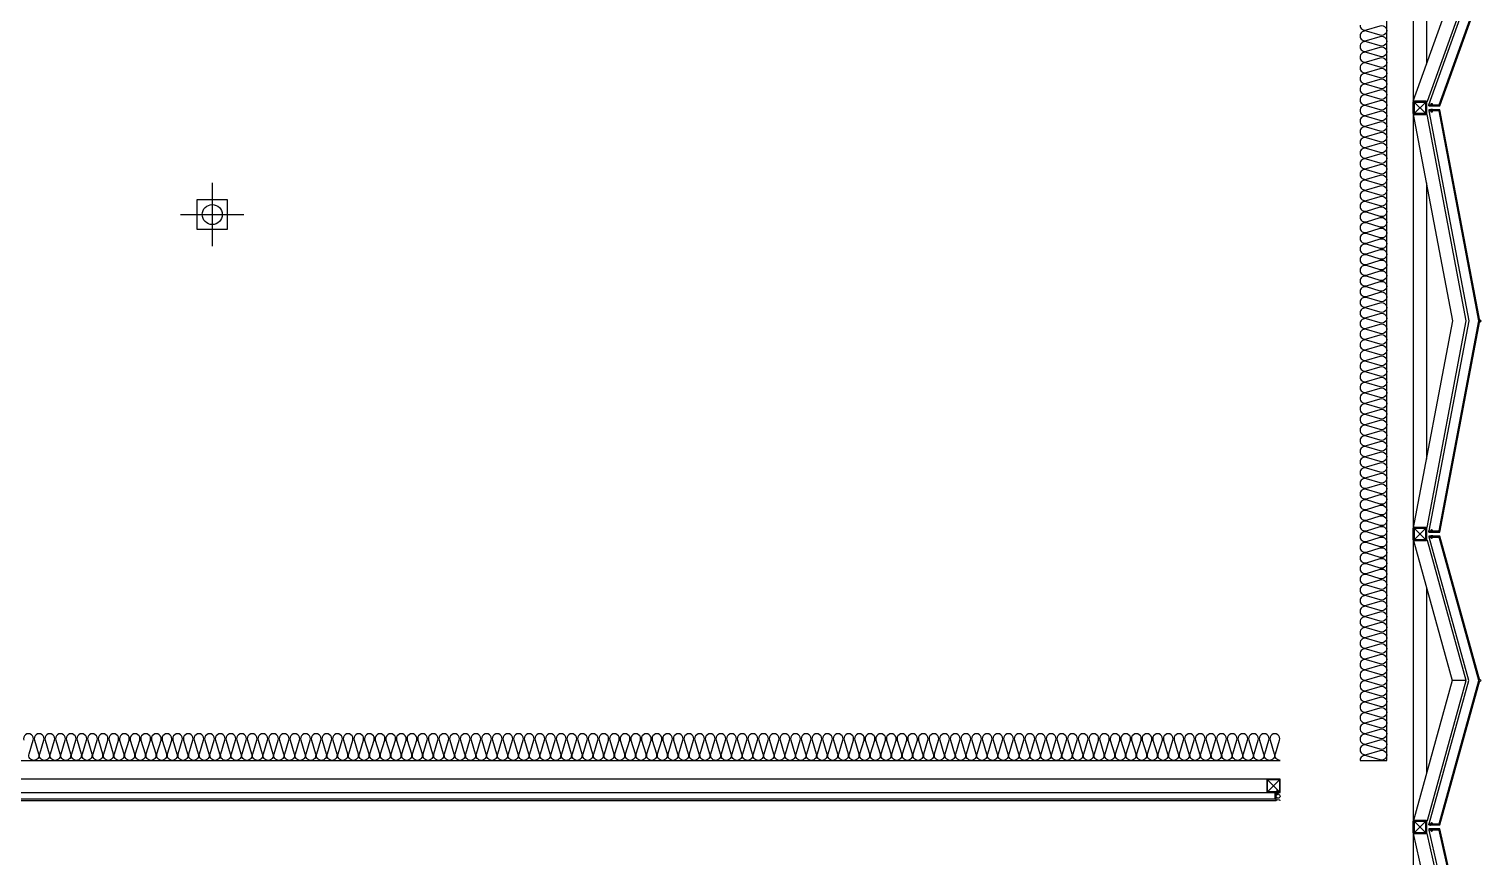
# Model space of a CAD drawing. Header units: millimetres. Extents: x -95754 to 177808, y 34455 to 149960.
# Drawn here: x 172356 to 177808, y 143243 to 146351 of the extents above; entities that cross this region are included whole.
import ezdxf

# ---------------------------------------------------------------- set-up
doc = ezdxf.new("R2010")
doc.units = ezdxf.units.MM
doc.header["$LTSCALE"] = 300
doc.linetypes.add('CENTERX2', pattern=[4, 2.5, -0.5, 0.5, -0.5])
doc.linetypes.add('HID', pattern=[2.8, 1.8, -1])
for name, color, linetype in [('6FIN', 6, 'Continuous'), ('A-FIN', 6, 'Continuous'), ('A-SYM', 7, 'Continuous'), ('A-지붕바닥', 251, 'Continuous'), ('A-하지철물', 55, 'Continuous'), ('alucobond', 4, 'Continuous'), ('ISL', 251, 'Continuous'), ('loco_SCR', 1, 'Continuous'), ('mold', 4, 'Continuous'), ('SCREW', 6, 'Continuous'), ('SHEET', 6, 'Continuous'), ('보(girder)', 7, 'HID'), ('복합판넬', 6, 'Continuous'), ('우수계획', 7, 'Continuous'), ('코킹', 191, 'Continuous')]:
    doc.layers.add(name, color=color, linetype=linetype)
doc.layers.add('A-WIN-ELE', color=8, linetype='Continuous', lineweight=9)

# ---------------------------------------------------------------- blocks, each defined once
blk = doc.blocks.new('*U2290')
at = {"layer": '6FIN'}
blk.add_lwpolyline([(25.3, 50), (-24.7, 50), (-24.7, 0), (25.3, 0)], close=True, dxfattribs=at)
at = {"layer": 'SHEET', "color": 8}
for p, q in [((-22.2, 2.5), (22.8, 47.5)), ((22.8, 2.5), (-22.2, 47.5))]:
    blk.add_line(p, q, dxfattribs=at)
blk.add_lwpolyline([(22.3, 2.3), (-21.7, 2.3, -0.414214), (-22.4, 3), (-22.4, 47, -0.414214), (-21.7, 47.7), (22.3, 47.7, -0.414214), (23, 47), (23, 3, -0.414214)], format="xyb", close=True, dxfattribs=at)
blk = doc.blocks.new('screw-2')
at = {"layer": 'loco_SCR', "linetype": 'CENTERX2'}
blk.add_line((-8.6, 0), (20.1, 0), dxfattribs=at)
at = {"layer": 'loco_SCR'}
for p, q in [((-2.4, 1.6), (-1.7, 3)), ((-0.7, 0.3), (-2.2, 0.8)), ((0, 4), (0, -4)), ((0, 2), (12.5, 2)), ((4.2, 2.5), (2.4, -2.5)), ((5.9, 2.5), (4.1, -2.5)), ((7.6, 2.5), (5.8, -2.5)), ((9.3, 2.5), (7.5, -2.5)), ((11, 2.5), (10.3, 0.5)), ((16, 0), (11.1, 0.8)), ((16, 0), (12.4, -2)), ((16, 0), (12.5, 2)), ((-2.4, -1.6), (-1.7, -3)), ((-0.7, -0.3), (-2.2, -0.8)), ((0, -2), (12.4, -2)), ((9.8, -1), (9.2, -2.5))]:
    blk.add_line(p, q, dxfattribs=at)
for centre, radius, start, end in [((0, 0), 4, 90, 270), ((-2, 1.3), 0.5, 135, 249.90676), ((-2.1, 3.1), 0.393, 352.90945, 75.28993), ((-0.7, 0), 0.262, 273.80758, 86.54792), ((11.1, -0.6), 1.4, 70.8182, 270.52942), ((-2, -1.3), 0.5, 109.98259, 225), ((-2.1, -3), 0.393, 261.9149, 3.48676)]:
    blk.add_arc(centre, radius, start, end, dxfattribs=at)
blk = doc.blocks.new('A$Caf999d5d')
at = {"layer": 'A-FIN'}
for p, q in [((-1, 15), (25, 14.9)), ((3, 19), (29, 18.9)), ((25, 7.4), (25, 14.9)), ((28, 7.4), (25, 7.4)), ((29, 7.4), (25, 7.4)), ((29, 7.4), (29, 18.9))]:
    blk.add_line(p, q, dxfattribs=at)
at = {"layer": '코킹', "color": 1}
blk.add_circle((14.5, 7.5), 7.5, dxfattribs=at)
at = {"layer": '코킹', "color": 1, "extrusion": (0, 0, -1)}
blk.add_ellipse((-1, 7.5), major_axis=(0, 7.5), ratio=0.368706, start_param=0, end_param=3.141604, dxfattribs=at)
at = {"layer": 'SCREW', "xscale": 0.700000000000001, "yscale": 0.700000000000001, "zscale": 0.700000000000001, "rotation": 359.9997454971837}
blk.add_blockref('screw-2', (25, 11.2), dxfattribs=at)
blk = doc.blocks.new('EX-850-1')
at = {"layer": '6FIN', "elevation": 0}
for points in [[(3.2, 204.1), (46.8, 204.1, 0.414214), (50, 207.3), (50, 250.9, 0.414214), (46.8, 254.1), (3.2, 254.1, 0.414214), (0, 250.9), (0, 207.3, 0.414214)], [(896.8, 204.1), (853.2, 204.1, -0.414214), (850, 207.3), (850, 250.9, -0.414214), (853.2, 254.1), (896.8, 254.1, -0.414214), (900, 250.9), (900, 207.3, -0.414214)]]:
    blk.add_lwpolyline(points, format="xyb", close=True, dxfattribs=at)
at = {"layer": 'A-하지철물'}
for p, q in [((850, 254.1), (50, 254.1)), ((710.9, 204.1), (189.1, 204.1))]:
    blk.add_line(p, q, dxfattribs=at)
at = {"layer": 'A-하지철물', "elevation": 0}
for points in [[(49.9, 254.1), (450, 110.3), (850.1, 254.1)], [(50, 204.1), (50, 200.9), (450, 57.2), (850, 200.9), (850, 204.1)]]:
    blk.add_lwpolyline(points, dxfattribs=at)
at = {"layer": 'A-하지철물'}
blk.add_circle((450, 4.1), 4.07, dxfattribs=at)
at = {"layer": 'alucobond', "color": 251, "linetype": 'HID', "ltscale": 10}
for p, q in [((30.2, 185.1), (41.5, 185.1)), ((31.5, 182.4), (31.5, 187.8)), ((31.5, 186.6), (39.5, 186.6)), ((31.5, 183.6), (39.5, 183.6)), ((32, 189.3), (32.5, 189.3)), ((32, 180.9), (32.5, 180.9)), ((32.5, 180.9), (32.5, 189.3)), ((38, 182.7), (38, 187.4)), ((39.5, 182.7), (39.5, 187.4)), ((869.8, 185.1), (858.5, 185.1)), ((860.5, 182.7), (860.5, 187.4)), ((868.5, 186.6), (860.5, 186.6)), ((868.5, 183.6), (860.5, 183.6)), ((862, 182.7), (862, 187.4)), ((867.5, 180.9), (867.5, 189.3)), ((868, 189.3), (867.5, 189.3)), ((868, 180.9), (867.5, 180.9)), ((868.5, 182.4), (868.5, 187.8))]:
    blk.add_line(p, q, dxfattribs=at)
at = {"layer": 'alucobond'}
for p, q in [((32.5, 195.1), (36.5, 195.1)), ((867.5, 195.1), (863.5, 195.1))]:
    blk.add_line(p, q, dxfattribs=at)
at = {"layer": 'alucobond', "color": 251, "linetype": 'HID', "ltscale": 10}
for points in [[(32, 189.3), (31.5, 187.8)], [(32, 180.9), (31.5, 182.4)], [(868, 189.3), (868.5, 187.8)], [(868, 180.9), (868.5, 182.4)]]:
    blk.add_lwpolyline(points, dxfattribs=at)
at = {"layer": 'alucobond', "elevation": 0}
for points in [[(32.5, 195.1), (32.5, 154.1), (450, 4.1), (867.5, 154.1), (867.5, 195.1)], [(36.5, 195.1), (36.5, 156.9), (450, 8.3), (863.5, 156.9), (863.5, 195.1)]]:
    blk.add_lwpolyline(points, dxfattribs=at)
at = {"layer": 'alucobond', "color": 251, "linetype": 'HID', "ltscale": 10, "elevation": 0}
blk.add_lwpolyline([(36.5, 195.1), (450, 46.6), (863.5, 195.1)], dxfattribs=at)
at = {"layer": 'alucobond', "color": 251, "linetype": 'HID', "ltscale": 10}
for points in [[(39.5, 186.6, -0.666667), (39.5, 183.6, -1.5)], [(860.5, 186.6, 0.666667), (860.5, 183.6, 1.5)]]:
    blk.add_lwpolyline(points, format="xyb", dxfattribs=at)
for centre, start, end in [((38.7, 187.4), 0, 180), ((38.7, 182.7), 180, 0), ((861.3, 187.4), 0, 180), ((861.3, 182.7), 180, 0)]:
    blk.add_arc(centre, 0.75, start, end, dxfattribs=at)
at = {"layer": 'mold', "color": 4}
for points in [[(25, 204.1), (25, 202.6)], [(875, 204.1), (875, 202.6)]]:
    blk.add_lwpolyline(points, dxfattribs=at)
at = {"layer": 'SHEET', "color": 8}
for p, q in [((46.8, 250.9), (3.2, 207.3)), ((3.2, 250.9), (46.8, 207.3)), ((853.2, 250.9), (896.8, 207.3)), ((896.8, 250.9), (853.2, 207.3))]:
    blk.add_line(p, q, dxfattribs=at)
at = {"layer": 'SHEET', "color": 8, "elevation": 0}
for points in [[(3.2, 207.3), (46.8, 207.3), (46.8, 250.9), (3.2, 250.9)], [(896.8, 207.3), (853.2, 207.3), (853.2, 250.9), (896.8, 250.9)]]:
    blk.add_lwpolyline(points, close=True, dxfattribs=at)
blk = doc.blocks.new('EX-1600')
at = {"layer": '6FIN', "elevation": 0}
for points in [[(3.2, 204.1), (46.8, 204.1, 0.414214), (50, 207.3), (50, 250.9, 0.414214), (46.8, 254.1), (3.2, 254.1, 0.414214), (0, 250.9), (0, 207.3, 0.414214)], [(1646.8, 204.1), (1603.2, 204.1, -0.414214), (1600, 207.3), (1600, 250.9, -0.414214), (1603.2, 254.1), (1646.8, 254.1, -0.414214), (1650, 250.9), (1650, 207.3, -0.414214)]]:
    blk.add_lwpolyline(points, format="xyb", close=True, dxfattribs=at)
at = {"layer": 'A-하지철물'}
for p, q in [((1600, 254.1), (50, 254.1)), ((1344, 204.1), (306, 204.1))]:
    blk.add_line(p, q, dxfattribs=at)
at = {"layer": 'A-하지철물', "elevation": 0}
for points in [[(41.9, 254.1), (825, 105.8), (1608.1, 254.1)], [(50, 204.1), (50, 201.6), (825, 55), (1600, 201.6), (1600, 204.1)]]:
    blk.add_lwpolyline(points, dxfattribs=at)
at = {"layer": 'A-하지철물'}
blk.add_circle((825, 4.1), 4.07, dxfattribs=at)
at = {"layer": 'alucobond', "color": 251, "linetype": 'HID', "ltscale": 10}
for p, q in [((30.2, 185.1), (41.5, 185.1)), ((31.5, 182.4), (31.5, 187.8)), ((31.5, 186.6), (39.5, 186.6)), ((31.5, 183.6), (39.5, 183.6)), ((32, 189.3), (32.5, 189.3)), ((32, 180.9), (32.5, 180.9)), ((32.5, 180.9), (32.5, 189.3)), ((38, 182.7), (38, 187.4)), ((39.5, 182.7), (39.5, 187.4)), ((1619.8, 185.1), (1608.5, 185.1)), ((1610.5, 182.7), (1610.5, 187.4)), ((1618.5, 186.6), (1610.5, 186.6)), ((1618.5, 183.6), (1610.5, 183.6)), ((1612, 182.7), (1612, 187.4)), ((1617.5, 180.9), (1617.5, 189.3)), ((1618, 189.3), (1617.5, 189.3)), ((1618, 180.9), (1617.5, 180.9)), ((1618.5, 182.4), (1618.5, 187.8))]:
    blk.add_line(p, q, dxfattribs=at)
at = {"layer": 'alucobond'}
for p, q in [((32.5, 195.1), (36.5, 195.1)), ((1617.5, 195.1), (1613.5, 195.1))]:
    blk.add_line(p, q, dxfattribs=at)
at = {"layer": 'alucobond', "color": 251, "linetype": 'HID', "ltscale": 10}
for points in [[(32, 189.3), (31.5, 187.8)], [(32, 180.9), (31.5, 182.4)]]:
    blk.add_lwpolyline(points, dxfattribs=at)
at = {"layer": 'alucobond', "elevation": 0}
for points in [[(32.5, 195.1), (32.5, 154.1), (825, 4.1), (1617.5, 154.1), (1617.5, 195.1)], [(36.5, 195.1), (36.5, 157.4), (825, 8.1), (1613.5, 157.4), (1613.5, 195.1)]]:
    blk.add_lwpolyline(points, dxfattribs=at)
at = {"layer": 'alucobond', "color": 251, "linetype": 'HID', "ltscale": 10, "elevation": 0}
for points in [[(36.5, 194), (825, 44.8), (1613.5, 194)], [(1618, 189.3), (1618.5, 187.8)], [(1618, 180.9), (1618.5, 182.4)]]:
    blk.add_lwpolyline(points, dxfattribs=at)
at = {"layer": 'alucobond', "color": 251, "linetype": 'HID', "ltscale": 10}
blk.add_lwpolyline([(39.5, 186.6, -0.666667), (39.5, 183.6, -1.5)], format="xyb", dxfattribs=at)
at = {"layer": 'alucobond', "color": 251, "linetype": 'HID', "ltscale": 10, "elevation": 0}
blk.add_lwpolyline([(1610.5, 186.6, 0.666667), (1610.5, 183.6, 1.5)], format="xyb", dxfattribs=at)
at = {"layer": 'alucobond', "color": 251, "linetype": 'HID', "ltscale": 10}
for centre, start, end in [((38.7, 187.4), 0, 180), ((38.7, 182.7), 180, 0), ((1611.3, 187.4), 0, 180), ((1611.3, 182.7), 180, 0)]:
    blk.add_arc(centre, 0.75, start, end, dxfattribs=at)
at = {"layer": 'mold', "color": 4}
blk.add_lwpolyline([(25, 204.1), (25, 202.6)], dxfattribs=at)
at = {"layer": 'mold', "color": 4, "elevation": 0}
blk.add_lwpolyline([(1625, 204.1), (1625, 202.6)], dxfattribs=at)
at = {"layer": 'SHEET', "color": 8}
for p, q in [((46.8, 250.9), (3.2, 207.3)), ((3.2, 250.9), (46.8, 207.3)), ((1603.2, 250.9), (1646.8, 207.3)), ((1646.8, 250.9), (1603.2, 207.3))]:
    blk.add_line(p, q, dxfattribs=at)
at = {"layer": 'SHEET', "color": 8, "elevation": 0}
for points in [[(3.2, 207.3), (46.8, 207.3), (46.8, 250.9), (3.2, 250.9)], [(1646.8, 207.3), (1603.2, 207.3), (1603.2, 250.9), (1646.8, 250.9)]]:
    blk.add_lwpolyline(points, close=True, dxfattribs=at)
blk = doc.blocks.new('EX-1350')
at = {"layer": '6FIN', "elevation": 0}
for points in [[(3.2, 204.1), (46.8, 204.1, 0.414214), (50, 207.3), (50, 250.9, 0.414214), (46.8, 254.1), (3.2, 254.1, 0.414214), (0, 250.9), (0, 207.3, 0.414214)], [(1396.8, 204.1), (1353.2, 204.1, -0.414214), (1350, 207.3), (1350, 250.9, -0.414214), (1353.2, 254.1), (1396.8, 254.1, -0.414214), (1400, 250.9), (1400, 207.3, -0.414214)]]:
    blk.add_lwpolyline(points, format="xyb", close=True, dxfattribs=at)
at = {"layer": 'A-하지철물'}
for p, q in [((1350, 254.1), (50, 254.1)), ((1133.9, 204.1), (266.1, 204.1))]:
    blk.add_line(p, q, dxfattribs=at)
at = {"layer": 'A-하지철물', "elevation": 0}
for points in [[(49.7, 252.7), (700, 106.6), (1350.3, 252.7)], [(50, 254.1), (50, 201.4), (700, 55.3), (1350, 201.4), (1350, 254.1)]]:
    blk.add_lwpolyline(points, dxfattribs=at)
at = {"layer": 'A-하지철물'}
blk.add_circle((700, 4.1), 4.07, dxfattribs=at)
at = {"layer": 'alucobond', "color": 251, "linetype": 'HID', "ltscale": 10}
for p, q in [((30.2, 185.1), (41.5, 185.1)), ((31.5, 182.4), (31.5, 187.8)), ((31.5, 186.6), (39.5, 186.6)), ((31.5, 183.6), (39.5, 183.6)), ((32, 189.3), (32.5, 189.3)), ((32, 180.9), (32.5, 180.9)), ((32.5, 180.9), (32.5, 189.3)), ((38, 182.7), (38, 187.4)), ((39.5, 182.7), (39.5, 187.4)), ((1369.8, 185.1), (1358.5, 185.1)), ((1360.5, 182.7), (1360.5, 187.4)), ((1368.5, 186.6), (1360.5, 186.6)), ((1368.5, 183.6), (1360.5, 183.6)), ((1362, 182.7), (1362, 187.4)), ((1367.5, 180.9), (1367.5, 189.3)), ((1368, 189.3), (1367.5, 189.3)), ((1368, 180.9), (1367.5, 180.9)), ((1368.5, 182.4), (1368.5, 187.8))]:
    blk.add_line(p, q, dxfattribs=at)
at = {"layer": 'alucobond'}
for p, q in [((32.5, 195.1), (36.5, 195.1)), ((1367.5, 195.1), (1363.5, 195.1))]:
    blk.add_line(p, q, dxfattribs=at)
at = {"layer": 'alucobond', "color": 251, "linetype": 'HID', "ltscale": 10, "elevation": 0}
for points in [[(32, 189.3), (31.5, 187.8)], [(32, 180.9), (31.5, 182.4)], [(36.5, 194.2), (700, 45.1), (1363.5, 194.2)], [(1368, 189.3), (1368.5, 187.8)], [(1368, 180.9), (1368.5, 182.4)]]:
    blk.add_lwpolyline(points, dxfattribs=at)
at = {"layer": 'alucobond', "elevation": 0}
for points in [[(32.5, 195.1), (32.5, 154.1), (700, 4.1), (1367.5, 154.1), (1367.5, 195.1)], [(36.5, 195.1), (36.5, 157.3), (700, 8.2), (1363.5, 157.3), (1363.5, 195.1)]]:
    blk.add_lwpolyline(points, dxfattribs=at)
at = {"layer": 'alucobond', "color": 251, "linetype": 'HID', "ltscale": 10, "elevation": 0}
for points in [[(39.5, 186.6, -0.666667), (39.5, 183.6, -1.5)], [(1360.5, 186.6, 0.666667), (1360.5, 183.6, 1.5)]]:
    blk.add_lwpolyline(points, format="xyb", dxfattribs=at)
at = {"layer": 'alucobond', "color": 251, "linetype": 'HID', "ltscale": 10}
for centre, start, end in [((38.7, 187.4), 0, 180), ((38.7, 182.7), 180, 0), ((1361.3, 187.4), 0, 180), ((1361.3, 182.7), 180, 0)]:
    blk.add_arc(centre, 0.75, start, end, dxfattribs=at)
at = {"layer": 'mold', "color": 4, "elevation": 0}
for points in [[(25, 204.1), (25, 202.6)], [(1375, 204.1), (1375, 202.6)]]:
    blk.add_lwpolyline(points, dxfattribs=at)
at = {"layer": 'SHEET', "color": 8}
for p, q in [((46.8, 250.9), (3.2, 207.3)), ((3.2, 250.9), (46.8, 207.3)), ((1353.2, 250.9), (1396.8, 207.3)), ((1396.8, 250.9), (1353.2, 207.3))]:
    blk.add_line(p, q, dxfattribs=at)
at = {"layer": 'SHEET', "color": 8, "elevation": 0}
for points in [[(3.2, 207.3), (46.8, 207.3), (46.8, 250.9), (3.2, 250.9)], [(1396.8, 207.3), (1353.2, 207.3), (1353.2, 250.9), (1396.8, 250.9)]]:
    blk.add_lwpolyline(points, close=True, dxfattribs=at)
blk = doc.blocks.new('EX-1100')
at = {"layer": '6FIN', "elevation": 0}
for points in [[(3.2, 204.1), (46.8, 204.1, 0.414214), (50, 207.3), (50, 250.9, 0.414214), (46.8, 254.1), (3.2, 254.1, 0.414214), (0, 250.9), (0, 207.3, 0.414214)], [(1146.8, 204.1), (1103.2, 204.1, -0.414214), (1100, 207.3), (1100, 250.9, -0.414214), (1103.2, 254.1), (1146.8, 254.1, -0.414214), (1150, 250.9), (1150, 207.3, -0.414214)]]:
    blk.add_lwpolyline(points, format="xyb", close=True, dxfattribs=at)
at = {"layer": 'A-하지철물'}
for p, q in [((1100, 254.1), (50, 254.1)), ((923.1, 204.1), (226.9, 204.1)), ((575, 55.9), (575, 107.8))]:
    blk.add_line(p, q, dxfattribs=at)
at = {"layer": 'A-하지철물', "elevation": 0}
blk.add_lwpolyline([(1100, 201.1), (1100, 253), (575, 107.8), (50, 253), (50, 201.1), (575, 55.9)], close=True, dxfattribs=at)
at = {"layer": 'A-하지철물'}
blk.add_circle((575, 4.1), 4.07, dxfattribs=at)
at = {"layer": 'alucobond', "color": 251, "linetype": 'HID', "ltscale": 10}
for p, q in [((30.2, 185.1), (41.5, 185.1)), ((31.5, 182.4), (31.5, 187.8)), ((31.5, 186.6), (39.5, 186.6)), ((31.5, 183.6), (39.5, 183.6)), ((32, 189.3), (32.5, 189.3)), ((32, 180.9), (32.5, 180.9)), ((32.5, 180.9), (32.5, 189.3)), ((38, 182.7), (38, 187.4)), ((39.5, 182.7), (39.5, 187.4)), ((1119.8, 185.1), (1108.5, 185.1)), ((1110.5, 182.7), (1110.5, 187.4)), ((1118.5, 186.6), (1110.5, 186.6)), ((1118.5, 183.6), (1110.5, 183.6)), ((1112, 182.7), (1112, 187.4)), ((1117.5, 180.9), (1117.5, 189.3)), ((1118, 189.3), (1117.5, 189.3)), ((1118, 180.9), (1117.5, 180.9)), ((1118.5, 182.4), (1118.5, 187.8))]:
    blk.add_line(p, q, dxfattribs=at)
at = {"layer": 'alucobond'}
for p, q in [((32.5, 195.1), (36.5, 195.1)), ((1117.5, 195.1), (1113.5, 195.1))]:
    blk.add_line(p, q, dxfattribs=at)
at = {"layer": 'alucobond', "color": 251, "linetype": 'HID', "ltscale": 10, "elevation": 0}
for points in [[(32, 189.3), (31.5, 187.8)], [(32, 180.9), (31.5, 182.4)], [(36.5, 194.5), (575, 45.6), (1113.5, 194.5)], [(1118, 189.3), (1118.5, 187.8)], [(1118, 180.9), (1118.5, 182.4)]]:
    blk.add_lwpolyline(points, dxfattribs=at)
at = {"layer": 'alucobond', "elevation": 0}
for points in [[(32.5, 195.1), (32.5, 154.1), (575, 4.1), (1117.5, 154.1), (1117.5, 195.1)], [(36.5, 195.1), (36.5, 157.1), (575, 8.2), (1113.5, 157.1), (1113.5, 195.1)], [(1113.5, 195.1), (1113.5, 157.2)]]:
    blk.add_lwpolyline(points, dxfattribs=at)
at = {"layer": 'alucobond', "color": 251, "linetype": 'HID', "ltscale": 10, "elevation": 0}
for points in [[(39.5, 186.6, -0.666667), (39.5, 183.6, -1.5)], [(1110.5, 186.6, 0.666667), (1110.5, 183.6, 1.5)]]:
    blk.add_lwpolyline(points, format="xyb", dxfattribs=at)
at = {"layer": 'alucobond', "color": 251, "linetype": 'HID', "ltscale": 10}
for centre, start, end in [((38.7, 187.4), 0, 180), ((38.7, 182.7), 180, 0), ((1111.3, 187.4), 0, 180), ((1111.3, 182.7), 180, 0)]:
    blk.add_arc(centre, 0.75, start, end, dxfattribs=at)
at = {"layer": 'mold', "color": 4, "elevation": 0}
for points in [[(25, 204.1), (25, 202.6)], [(1125, 204.1), (1125, 202.6)]]:
    blk.add_lwpolyline(points, dxfattribs=at)
at = {"layer": 'SHEET', "color": 8}
for p, q in [((46.8, 250.9), (3.2, 207.3)), ((3.2, 250.9), (46.8, 207.3)), ((1103.2, 250.9), (1146.8, 207.3)), ((1146.8, 250.9), (1103.2, 207.3))]:
    blk.add_line(p, q, dxfattribs=at)
at = {"layer": 'SHEET', "color": 8, "elevation": 0}
for points in [[(3.2, 207.3), (46.8, 207.3), (46.8, 250.9), (3.2, 250.9)], [(1146.8, 207.3), (1103.2, 207.3), (1103.2, 250.9), (1146.8, 250.9)]]:
    blk.add_lwpolyline(points, close=True, dxfattribs=at)
blk = doc.blocks.new('A$Cacae0627')
at = {"layer": '우수계획', "color": 1}
for p, q in [((0, 528), (0, -528)), ((-528, 0), (528, 0))]:
    blk.add_line(p, q, dxfattribs=at)
at = {"layer": '우수계획', "color": 6, "lineweight": -3}
blk.add_lwpolyline([(-250, 250), (250, 250), (250, -250), (-250, -250)], close=True, dxfattribs=at)
blk.add_circle((0, 0), 167, dxfattribs=at)
blk = doc.blocks.new('A$Cfdea7a82')
at = {"layer": 'A-SYM', "xscale": 0.2249999999999964, "yscale": 0.2249999999999964, "zscale": 0.2249999999999964}
blk.add_blockref('A$Cacae0627', (203.8, 118.8, 0), dxfattribs=at)

msp = doc.modelspace()

# ---------------------------------------------------------------- linework, layer by layer
at = {"layer": 'A-WIN-ELE', "elevation": 0}
msp.add_lwpolyline([(170503.6, 148690), (170503.6, 143455), (177038.6, 143455)], dxfattribs=at)
at = {"layer": 'A-하지철물', "elevation": 0}
for points in [[(170753.6, 145425), (170533.6, 145425), (170533.6, 143485), (177053.6, 143485)], [(177053.6, 143535), (170583.6, 143535), (170583.6, 145375), (170753.6, 145375)]]:
    msp.add_lwpolyline(points, dxfattribs=at)
at = {"layer": 'ISL', "elevation": 0}
for points in [[(177453.6, 143605), (177453.6, 149105), (170653.6, 149105)], [(177353.6, 143605), (177453.6, 143605), (177453.6, 149105), (170653.6, 149105), (170653.6, 148805)], [(170653.6, 145425), (170653.6, 143605), (177053.6, 143605)]]:
    msp.add_lwpolyline(points, dxfattribs=at)
for points in [[(177353.6, 146365, 0.509267), (177377.8, 146347.3), (177429.3, 146362.7, -1.372593), (177429.3, 146327.3), (177377.8, 146342.7, 0.509267), (177353.6, 146325, 0.509267), (177377.8, 146307.3), (177429.3, 146322.7, -1.372593), (177429.3, 146287.3), (177377.8, 146302.7, 0.509267), (177353.6, 146285, 0.509267), (177377.8, 146267.3), (177429.3, 146282.7, -1.372593), (177429.3, 146247.3), (177377.8, 146262.7, 0.509267), (177353.6, 146245, 0.509267), (177377.8, 146227.3), (177429.3, 146242.7, -1.372593), (177429.3, 146207.3), (177377.8, 146222.7, 0.509267), (177353.6, 146205, 0.509267), (177377.8, 146187.3), (177429.3, 146202.7, -1.372593), (177429.3, 146167.3), (177377.8, 146182.7, 0.509267), (177353.6, 146165, 0.509267), (177377.8, 146147.3), (177429.3, 146162.7, -1.372593), (177429.3, 146127.3), (177377.8, 146142.7, 0.509267), (177353.6, 146125, 0.509267), (177377.8, 146107.3), (177429.3, 146122.7, -1.372593), (177429.3, 146087.3), (177377.8, 146102.7, 0.509267), (177353.6, 146085, 0.509267), (177377.8, 146067.3), (177429.3, 146082.7, -1.372593), (177429.3, 146047.3), (177377.8, 146062.7, 0.509267), (177353.6, 146045, 0.509267), (177377.8, 146027.3), (177429.3, 146042.7, -1.372593), (177429.3, 146007.3), (177377.8, 146022.7, 0.509267), (177353.6, 146005, 0.509267), (177377.8, 145987.3), (177429.3, 146002.7, -1.372593), (177429.3, 145967.3), (177377.8, 145982.7, 0.509267), (177353.6, 145965, 0.509267), (177377.8, 145947.3), (177429.3, 145962.7, -1.372593), (177429.3, 145927.3), (177377.8, 145942.7, 0.509267), (177353.6, 145925, 0.509267), (177377.8, 145907.3), (177429.3, 145922.7, -1.372593), (177429.3, 145887.3), (177377.8, 145902.7, 0.509267), (177353.6, 145885, 0.509267), (177377.8, 145867.3), (177429.3, 145882.7, -1.372593), (177429.3, 145847.3), (177377.8, 145862.7, 0.509267), (177353.6, 145845, 0.509267), (177377.8, 145827.3), (177429.3, 145842.7, -1.372593), (177429.3, 145807.3), (177377.8, 145822.7, 0.509267), (177353.6, 145805, 0.509267), (177377.8, 145787.3), (177429.3, 145802.7, -1.372593), (177429.3, 145767.3), (177377.8, 145782.7, 0.509267), (177353.6, 145765, 0.509267), (177377.8, 145747.3), (177429.3, 145762.7, -1.372593), (177429.3, 145727.3), (177377.8, 145742.7, 0.509267), (177353.6, 145725, 0.509267), (177377.8, 145707.3), (177429.3, 145722.7, -1.372593), (177429.3, 145687.3), (177377.8, 145702.7, 0.509267), (177353.6, 145685, 0.509267), (177377.8, 145667.3), (177429.3, 145682.7, -1.372593), (177429.3, 145647.3), (177377.8, 145662.7, 0.509267), (177353.6, 145645, 0.509267), (177377.8, 145627.3), (177429.3, 145642.7, -1.372593), (177429.3, 145607.3), (177377.8, 145622.7, 0.509267), (177353.6, 145605, 0.509267), (177377.8, 145587.3), (177429.3, 145602.7, -1.372593), (177429.3, 145567.3), (177377.8, 145582.7, 0.509267), (177353.6, 145565, 0.509267), (177377.8, 145547.3), (177429.3, 145562.7, -1.372593), (177429.3, 145527.3), (177377.8, 145542.7, 0.509267), (177353.6, 145525, 0.509267), (177377.8, 145507.3), (177429.3, 145522.7, -1.372593), (177429.3, 145487.3), (177377.8, 145502.7, 0.509267), (177353.6, 145485, 0.509267), (177377.8, 145467.3), (177429.3, 145482.7, -1.372593), (177429.3, 145447.3), (177377.8, 145462.7, 0.509267), (177353.6, 145445, 0.509267), (177377.8, 145427.3), (177429.3, 145442.7, -1.372593), (177429.3, 145407.3), (177377.8, 145422.7, 0.509267), (177353.6, 145405, 0.509267), (177377.8, 145387.3), (177429.3, 145402.7, -1.372593), (177429.3, 145367.3), (177377.8, 145382.7, 0.509267), (177353.6, 145365, 0.509267), (177377.8, 145347.3), (177429.3, 145362.7, -1.372593), (177429.3, 145327.3), (177377.8, 145342.7, 0.509267), (177353.6, 145325, 0.509267), (177377.8, 145307.3), (177429.3, 145322.7, -1.372593), (177429.3, 145287.3), (177377.8, 145302.7, 0.509267), (177353.6, 145285, 0.509267), (177377.8, 145267.3), (177429.3, 145282.7, -1.372593), (177429.3, 145247.3), (177377.8, 145262.7, 0.509267), (177353.6, 145245, 0.509267), (177377.8, 145227.3), (177429.3, 145242.7, -1.372593), (177429.3, 145207.3), (177377.8, 145222.7, 0.509267), (177353.6, 145205, 0.509267), (177377.8, 145187.3), (177429.3, 145202.7, -1.372593), (177429.3, 145167.3), (177377.8, 145182.7, 0.509267), (177353.6, 145165, 0.509267), (177377.8, 145147.3), (177429.3, 145162.7, -1.372593), (177429.3, 145127.3), (177377.8, 145142.7, 0.509267), (177353.6, 145125, 0.509267), (177377.8, 145107.3), (177429.3, 145122.7, -1.372593), (177429.3, 145087.3), (177377.8, 145102.7, 0.509267), (177353.6, 145085, 0.509267), (177377.8, 145067.3), (177429.3, 145082.7, -1.372593), (177429.3, 145047.3), (177377.8, 145062.7, 0.509267), (177353.6, 145045, 0.509267), (177377.8, 145027.3), (177429.3, 145042.7, -1.372593), (177429.3, 145007.3), (177377.8, 145022.7, 0.509267), (177353.6, 145005, 0.509267), (177377.8, 144987.3), (177429.3, 145002.7, -1.372593), (177429.3, 144967.3), (177377.8, 144982.7, 0.509267), (177353.6, 144965, 0.509267), (177377.8, 144947.3), (177429.3, 144962.7, -1.372593), (177429.3, 144927.3), (177377.8, 144942.7, 0.509267), (177353.6, 144925, 0.509267), (177377.8, 144907.3), (177429.3, 144922.7, -1.372593), (177429.3, 144887.3), (177377.8, 144902.7, 0.509267), (177353.6, 144885, 0.509267), (177377.8, 144867.3), (177429.3, 144882.7, -1.372593), (177429.3, 144847.3), (177377.8, 144862.7, 0.509267), (177353.6, 144845, 0.509267), (177377.8, 144827.3), (177429.3, 144842.7, -1.372593), (177429.3, 144807.3), (177377.8, 144822.7, 0.509267), (177353.6, 144805, 0.509267), (177377.8, 144787.3), (177429.3, 144802.7, -1.372593), (177429.3, 144767.3), (177377.8, 144782.7, 0.509267), (177353.6, 144765, 0.509267), (177377.8, 144747.3), (177429.3, 144762.7, -1.372593), (177429.3, 144727.3), (177377.8, 144742.7, 0.509267), (177353.6, 144725, 0.509267), (177377.8, 144707.3), (177429.3, 144722.7, -1.372593), (177429.3, 144687.3), (177377.8, 144702.7, 0.509267), (177353.6, 144685, 0.509267), (177377.8, 144667.3), (177429.3, 144682.7, -1.372593), (177429.3, 144647.3), (177377.8, 144662.7, 0.509267), (177353.6, 144645, 0.509267), (177377.8, 144627.3), (177429.3, 144642.7, -1.372593), (177429.3, 144607.3), (177377.8, 144622.7, 0.509267), (177353.6, 144605, 0.509267), (177377.8, 144587.3), (177429.3, 144602.7, -1.372593), (177429.3, 144567.3), (177377.8, 144582.7, 0.509267), (177353.6, 144565, 0.509267), (177377.8, 144547.3), (177429.3, 144562.7, -1.372593), (177429.3, 144527.3), (177377.8, 144542.7, 0.509267), (177353.6, 144525, 0.509267), (177377.8, 144507.3), (177429.3, 144522.7, -1.372593), (177429.3, 144487.3), (177377.8, 144502.7, 0.509267), (177353.6, 144485, 0.509267), (177377.8, 144467.3), (177429.3, 144482.7, -1.372593), (177429.3, 144447.3), (177377.8, 144462.7, 0.509267), (177353.6, 144445, 0.509267), (177377.8, 144427.3), (177429.3, 144442.7, -1.372593), (177429.3, 144407.3), (177377.8, 144422.7, 0.509267), (177353.6, 144405, 0.509267), (177377.8, 144387.3), (177429.3, 144402.7, -1.372593), (177429.3, 144367.3), (177377.8, 144382.7, 0.509267), (177353.6, 144365, 0.509267), (177377.8, 144347.3), (177429.3, 144362.7, -1.372593), (177429.3, 144327.3), (177377.8, 144342.7, 0.509267), (177353.6, 144325, 0.509267), (177377.8, 144307.3), (177429.3, 144322.7, -1.372593), (177429.3, 144287.3), (177377.8, 144302.7, 0.509267), (177353.6, 144285, 0.509267), (177377.8, 144267.3), (177429.3, 144282.7, -1.372593), (177429.3, 144247.3), (177377.8, 144262.7, 0.509267), (177353.6, 144245, 0.509267), (177377.8, 144227.3), (177429.3, 144242.7, -1.372593), (177429.3, 144207.3), (177377.8, 144222.7, 0.509267), (177353.6, 144205, 0.509267), (177377.8, 144187.3), (177429.3, 144202.7, -1.372593), (177429.3, 144167.3), (177377.8, 144182.7, 0.509267), (177353.6, 144165, 0.509267), (177377.8, 144147.3), (177429.3, 144162.7, -1.372593), (177429.3, 144127.3), (177377.8, 144142.7, 0.509267), (177353.6, 144125, 0.509267), (177377.8, 144107.3), (177429.3, 144122.7, -1.372593), (177429.3, 144087.3), (177377.8, 144102.7, 0.509267), (177353.6, 144085, 0.509267), (177377.8, 144067.3), (177429.3, 144082.7, -1.372593), (177429.3, 144047.3), (177377.8, 144062.7, 0.509267), (177353.6, 144045, 0.509267), (177377.8, 144027.3), (177429.3, 144042.7, -1.372593), (177429.3, 144007.3), (177377.8, 144022.7, 0.509267), (177353.6, 144005, 0.509267), (177377.8, 143987.3), (177429.3, 144002.7, -1.372593), (177429.3, 143967.3), (177377.8, 143982.7, 0.509267), (177353.6, 143965, 0.509267), (177377.8, 143947.3), (177429.3, 143962.7, -1.372593), (177429.3, 143927.3), (177377.8, 143942.7, 0.509267), (177353.6, 143925, 0.509267), (177377.8, 143907.3), (177429.3, 143922.7, -1.372593), (177429.3, 143887.3), (177377.8, 143902.7, 0.509267), (177353.6, 143885, 0.509267), (177377.8, 143867.3), (177429.3, 143882.7, -1.372593), (177429.3, 143847.3), (177377.8, 143862.7, 0.509267), (177353.6, 143845, 0.509267), (177377.8, 143827.3), (177429.3, 143842.7, -1.372593), (177429.3, 143807.3), (177377.8, 143822.7, 0.509267), (177353.6, 143805, 0.509267), (177377.8, 143787.3), (177429.3, 143802.7, -1.372593), (177429.3, 143767.3), (177377.8, 143782.7, 0.509267), (177353.6, 143765, 0.509267), (177377.8, 143747.3), (177429.3, 143762.7, -1.372593), (177429.3, 143727.3), (177377.8, 143742.7, 0.509267), (177353.6, 143725, 0.509267), (177377.8, 143707.3), (177429.3, 143722.7, -1.372593), (177429.3, 143687.3), (177377.8, 143702.7, 0.509267), (177353.6, 143685, 0.509267), (177377.8, 143667.3), (177429.3, 143682.7, -1.372593), (177429.3, 143647.3), (177377.8, 143662.7, 0.509267), (177353.6, 143645, 0.509267), (177377.8, 143627.3), (177429.3, 143642.7, -1.372593), (177429.3, 143607.3), (177377.8, 143622.7, 0.508927), (177353.6, 143605, 0.508927)], [(177053.6, 143605, -0.509267), (177035.9, 143629.3), (177051.2, 143680.8, 1.372593), (177015.9, 143680.8), (177031.2, 143629.3, -0.509267), (177013.6, 143605, -0.509267), (176995.9, 143629.3), (177011.2, 143680.8, 1.372593), (176975.9, 143680.8), (176991.2, 143629.3, -0.509267), (176973.6, 143605, -0.509267), (176955.9, 143629.3), (176971.2, 143680.8, 1.372593), (176935.9, 143680.8), (176951.2, 143629.3, -0.509267), (176933.6, 143605, -0.509267), (176915.9, 143629.3), (176931.2, 143680.8, 1.372593), (176895.9, 143680.8), (176911.2, 143629.3, -0.509267), (176893.6, 143605, -0.509267), (176875.9, 143629.3), (176891.2, 143680.8, 1.372593), (176855.9, 143680.8), (176871.2, 143629.3, -0.509267), (176853.6, 143605, -0.509267), (176835.9, 143629.3), (176851.2, 143680.8, 1.372593), (176815.9, 143680.8), (176831.2, 143629.3, -0.509267), (176813.6, 143605, -0.509267), (176795.9, 143629.3), (176811.2, 143680.8, 1.372593), (176775.9, 143680.8), (176791.2, 143629.3, -0.509267), (176773.6, 143605, -0.509267), (176755.9, 143629.3), (176771.2, 143680.8, 1.372593), (176735.9, 143680.8), (176751.2, 143629.3, -0.509267), (176733.6, 143605, -0.509267), (176715.9, 143629.3), (176731.2, 143680.8, 1.372593), (176695.9, 143680.8), (176711.2, 143629.3, -0.509267), (176693.6, 143605, -0.509267), (176675.9, 143629.3), (176691.2, 143680.8, 1.372593), (176655.9, 143680.8), (176671.2, 143629.3, -0.509267), (176653.6, 143605, -0.509267), (176635.9, 143629.3), (176651.2, 143680.8, 1.372593), (176615.9, 143680.8), (176631.2, 143629.3, -0.509267), (176613.6, 143605, -0.509267), (176595.9, 143629.3), (176611.2, 143680.8, 1.372593), (176575.9, 143680.8), (176591.2, 143629.3, -0.509267), (176573.6, 143605, -0.509267), (176555.9, 143629.3), (176571.2, 143680.8, 1.372593), (176535.9, 143680.8), (176551.2, 143629.3, -0.509267), (176533.6, 143605, -0.509267), (176515.9, 143629.3), (176531.2, 143680.8, 1.372593), (176495.9, 143680.8), (176511.2, 143629.3, -0.509267), (176493.6, 143605, -0.509267), (176475.9, 143629.3), (176491.2, 143680.8, 1.372593), (176455.9, 143680.8), (176471.2, 143629.3, -0.509267), (176453.6, 143605, -0.509267), (176435.9, 143629.3), (176451.2, 143680.8, 1.372593), (176415.9, 143680.8), (176431.2, 143629.3, -0.509267), (176413.6, 143605, -0.509267), (176395.9, 143629.3), (176411.2, 143680.8, 1.372593), (176375.9, 143680.8), (176391.2, 143629.3, -0.509267), (176373.6, 143605, -0.509267), (176355.9, 143629.3), (176371.2, 143680.8, 1.372593), (176335.9, 143680.8), (176351.2, 143629.3, -0.509267), (176333.6, 143605, -0.509267), (176315.9, 143629.3), (176331.2, 143680.8, 1.372593), (176295.9, 143680.8), (176311.2, 143629.3, -0.509267), (176293.6, 143605, -0.509267), (176275.9, 143629.3), (176291.2, 143680.8, 1.372593), (176255.9, 143680.8), (176271.2, 143629.3, -0.509267), (176253.6, 143605, -0.509267), (176235.9, 143629.3), (176251.2, 143680.8, 1.372593), (176215.9, 143680.8), (176231.2, 143629.3, -0.509267), (176213.6, 143605, -0.509267), (176195.9, 143629.3), (176211.2, 143680.8, 1.372593), (176175.9, 143680.8), (176191.2, 143629.3, -0.509267), (176173.6, 143605, -0.509267), (176155.9, 143629.3), (176171.2, 143680.8, 1.372593), (176135.9, 143680.8), (176151.2, 143629.3, -0.509267), (176133.6, 143605, -0.509267), (176115.9, 143629.3), (176131.2, 143680.8, 1.372593), (176095.9, 143680.8), (176111.2, 143629.3, -0.509267), (176093.6, 143605, -0.509267), (176075.9, 143629.3), (176091.2, 143680.8, 1.372593), (176055.9, 143680.8), (176071.2, 143629.3, -0.509267), (176053.6, 143605, -0.509267), (176035.9, 143629.3), (176051.2, 143680.8, 1.372593), (176015.9, 143680.8), (176031.2, 143629.3, -0.509267), (176013.6, 143605, -0.509267), (175995.9, 143629.3), (176011.2, 143680.8, 1.372593), (175975.9, 143680.8), (175991.2, 143629.3, -0.509267), (175973.6, 143605, -0.509267), (175955.9, 143629.3), (175971.2, 143680.8, 1.372593), (175935.9, 143680.8), (175951.2, 143629.3, -0.509267), (175933.6, 143605, -0.509267), (175915.9, 143629.3), (175931.2, 143680.8, 1.372593), (175895.9, 143680.8), (175911.2, 143629.3, -0.509267), (175893.6, 143605, -0.509267), (175875.9, 143629.3), (175891.2, 143680.8, 1.372593), (175855.9, 143680.8), (175871.2, 143629.3, -0.509267), (175853.6, 143605, -0.509267), (175835.9, 143629.3), (175851.2, 143680.8, 1.372593), (175815.9, 143680.8), (175831.2, 143629.3, -0.509267), (175813.6, 143605, -0.509267), (175795.9, 143629.3), (175811.2, 143680.8, 1.372593), (175775.9, 143680.8), (175791.2, 143629.3, -0.509267), (175773.6, 143605, -0.509267), (175755.9, 143629.3), (175771.2, 143680.8, 1.372593), (175735.9, 143680.8), (175751.2, 143629.3, -0.509267), (175733.6, 143605, -0.509267), (175715.9, 143629.3), (175731.2, 143680.8, 1.372593), (175695.9, 143680.8), (175711.2, 143629.3, -0.509267), (175693.6, 143605, -0.509267), (175675.9, 143629.3), (175691.2, 143680.8, 1.372593), (175655.9, 143680.8), (175671.2, 143629.3, -0.509267), (175653.6, 143605, -0.509267), (175635.9, 143629.3), (175651.2, 143680.8, 1.372593), (175615.9, 143680.8), (175631.2, 143629.3, -0.509267), (175613.6, 143605, -0.509267), (175595.9, 143629.3), (175611.2, 143680.8, 1.372593), (175575.9, 143680.8), (175591.2, 143629.3, -0.509267), (175573.6, 143605, -0.509267), (175555.9, 143629.3), (175571.2, 143680.8, 1.372593), (175535.9, 143680.8), (175551.2, 143629.3, -0.509267), (175533.6, 143605, -0.509267), (175515.9, 143629.3), (175531.2, 143680.8, 1.372593), (175495.9, 143680.8), (175511.2, 143629.3, -0.509267), (175493.6, 143605, -0.509267), (175475.9, 143629.3), (175491.2, 143680.8, 1.372593), (175455.9, 143680.8), (175471.2, 143629.3, -0.509267), (175453.6, 143605, -0.509267), (175435.9, 143629.3), (175451.2, 143680.8, 1.372593), (175415.9, 143680.8), (175431.2, 143629.3, -0.509267), (175413.6, 143605, -0.509267), (175395.9, 143629.3), (175411.2, 143680.8, 1.372593), (175375.9, 143680.8), (175391.2, 143629.3, -0.509267), (175373.6, 143605, -0.509267), (175355.9, 143629.3), (175371.2, 143680.8, 1.372593), (175335.9, 143680.8), (175351.2, 143629.3, -0.509267), (175333.6, 143605, -0.509267), (175315.9, 143629.3), (175331.2, 143680.8, 1.372593), (175295.9, 143680.8), (175311.2, 143629.3, -0.509267), (175293.6, 143605, -0.509267), (175275.9, 143629.3), (175291.2, 143680.8, 1.372593), (175255.9, 143680.8), (175271.2, 143629.3, -0.509267), (175253.6, 143605, -0.509267), (175235.9, 143629.3), (175251.2, 143680.8, 1.372593), (175215.9, 143680.8), (175231.2, 143629.3, -0.509267), (175213.6, 143605, -0.509267), (175195.9, 143629.3), (175211.2, 143680.8, 1.372593), (175175.9, 143680.8), (175191.2, 143629.3, -0.509267), (175173.6, 143605, -0.509267), (175155.9, 143629.3), (175171.2, 143680.8, 1.372593), (175135.9, 143680.8), (175151.2, 143629.3, -0.509267), (175133.6, 143605, -0.509267), (175115.9, 143629.3), (175131.2, 143680.8, 1.372593), (175095.9, 143680.8), (175111.2, 143629.3, -0.509267), (175093.6, 143605, -0.509267), (175075.9, 143629.3), (175091.2, 143680.8, 1.372593), (175055.9, 143680.8), (175071.2, 143629.3, -0.509267), (175053.6, 143605, -0.509267), (175035.9, 143629.3), (175051.2, 143680.8, 1.372593), (175015.9, 143680.8), (175031.2, 143629.3, -0.509267), (175013.6, 143605, -0.509267), (174995.9, 143629.3), (175011.2, 143680.8, 1.372593), (174975.9, 143680.8), (174991.2, 143629.3, -0.509267), (174973.6, 143605, -0.509267), (174955.9, 143629.3), (174971.2, 143680.8, 1.372593), (174935.9, 143680.8), (174951.2, 143629.3, -0.509267), (174933.6, 143605, -0.509267), (174915.9, 143629.3), (174931.2, 143680.8, 1.372593), (174895.9, 143680.8), (174911.2, 143629.3, -0.509267), (174893.6, 143605, -0.509267), (174875.9, 143629.3), (174891.2, 143680.8, 1.372593), (174855.9, 143680.8), (174871.2, 143629.3, -0.509267), (174853.6, 143605, -0.509267), (174835.9, 143629.3), (174851.2, 143680.8, 1.372593), (174815.9, 143680.8), (174831.2, 143629.3, -0.509267), (174813.6, 143605, -0.509267), (174795.9, 143629.3), (174811.2, 143680.8, 1.372593), (174775.9, 143680.8), (174791.2, 143629.3, -0.509267), (174773.6, 143605, -0.509267), (174755.9, 143629.3), (174771.2, 143680.8, 1.372593), (174735.9, 143680.8), (174751.2, 143629.3, -0.509267), (174733.6, 143605, -0.509267), (174715.9, 143629.3), (174731.2, 143680.8, 1.372593), (174695.9, 143680.8), (174711.2, 143629.3, -0.509267), (174693.6, 143605, -0.509267), (174675.9, 143629.3), (174691.2, 143680.8, 1.372593), (174655.9, 143680.8), (174671.2, 143629.3, -0.509267), (174653.6, 143605, -0.509267), (174635.9, 143629.3), (174651.2, 143680.8, 1.372593), (174615.9, 143680.8), (174631.2, 143629.3, -0.509267), (174613.6, 143605, -0.509267), (174595.9, 143629.3), (174611.2, 143680.8, 1.372593), (174575.9, 143680.8), (174591.2, 143629.3, -0.509267), (174573.6, 143605, -0.509267), (174555.9, 143629.3), (174571.2, 143680.8, 1.372593), (174535.9, 143680.8), (174551.2, 143629.3, -0.509267), (174533.6, 143605, -0.509267), (174515.9, 143629.3), (174531.2, 143680.8, 1.372593), (174495.9, 143680.8), (174511.2, 143629.3, -0.509267), (174493.6, 143605, -0.509267), (174475.9, 143629.3), (174491.2, 143680.8, 1.372593), (174455.9, 143680.8), (174471.2, 143629.3, -0.509267), (174453.6, 143605, -0.509267), (174435.9, 143629.3), (174451.2, 143680.8, 1.372593), (174415.9, 143680.8), (174431.2, 143629.3, -0.509267), (174413.6, 143605, -0.509267), (174395.9, 143629.3), (174411.2, 143680.8, 1.372593), (174375.9, 143680.8), (174391.2, 143629.3, -0.509267), (174373.6, 143605, -0.509267), (174355.9, 143629.3), (174371.2, 143680.8, 1.372593), (174335.9, 143680.8), (174351.2, 143629.3, -0.509267), (174333.6, 143605, -0.509267), (174315.9, 143629.3), (174331.2, 143680.8, 1.372593), (174295.9, 143680.8), (174311.2, 143629.3, -0.509267), (174293.6, 143605, -0.509267), (174275.9, 143629.3), (174291.2, 143680.8, 1.372593), (174255.9, 143680.8), (174271.2, 143629.3, -0.509267), (174253.6, 143605, -0.509267), (174235.9, 143629.3), (174251.2, 143680.8, 1.372593), (174215.9, 143680.8), (174231.2, 143629.3, -0.509267), (174213.6, 143605, -0.509267), (174195.9, 143629.3), (174211.2, 143680.8, 1.372593), (174175.9, 143680.8), (174191.2, 143629.3, -0.509267), (174173.6, 143605, -0.509267), (174155.9, 143629.3), (174171.2, 143680.8, 1.372593), (174135.9, 143680.8), (174151.2, 143629.3, -0.509267), (174133.6, 143605, -0.509267), (174115.9, 143629.3), (174131.2, 143680.8, 1.372593), (174095.9, 143680.8), (174111.2, 143629.3, -0.509267), (174093.6, 143605, -0.509267), (174075.9, 143629.3), (174091.2, 143680.8, 1.372593), (174055.9, 143680.8), (174071.2, 143629.3, -0.509267), (174053.6, 143605, -0.509267), (174035.9, 143629.3), (174051.2, 143680.8, 1.372593), (174015.9, 143680.8), (174031.2, 143629.3, -0.509267), (174013.6, 143605, -0.509267), (173995.9, 143629.3), (174011.2, 143680.8, 1.372593), (173975.9, 143680.8), (173991.2, 143629.3, -0.509267), (173973.6, 143605, -0.509267), (173955.9, 143629.3), (173971.2, 143680.8, 1.372593), (173935.9, 143680.8), (173951.2, 143629.3, -0.509267), (173933.6, 143605, -0.509267), (173915.9, 143629.3), (173931.2, 143680.8, 1.372593), (173895.9, 143680.8), (173911.2, 143629.3, -0.509267), (173893.6, 143605, -0.509267), (173875.9, 143629.3), (173891.2, 143680.8, 1.372593), (173855.9, 143680.8), (173871.2, 143629.3, -0.509267), (173853.6, 143605, -0.509267), (173835.9, 143629.3), (173851.2, 143680.8, 1.372593), (173815.9, 143680.8), (173831.2, 143629.3, -0.509267), (173813.6, 143605, -0.509267), (173795.9, 143629.3), (173811.2, 143680.8, 1.372593), (173775.9, 143680.8), (173791.2, 143629.3, -0.509267), (173773.6, 143605, -0.509267), (173755.9, 143629.3), (173771.2, 143680.8, 1.372593), (173735.9, 143680.8), (173751.2, 143629.3, -0.509267), (173733.6, 143605, -0.509267), (173715.9, 143629.3), (173731.2, 143680.8, 1.372593), (173695.9, 143680.8), (173711.2, 143629.3, -0.509267), (173693.6, 143605, -0.509267), (173675.9, 143629.3), (173691.2, 143680.8, 1.372593), (173655.9, 143680.8), (173671.2, 143629.3, -0.509267), (173653.6, 143605, -0.509267), (173635.9, 143629.3), (173651.2, 143680.8, 1.372593), (173615.9, 143680.8), (173631.2, 143629.3, -0.509267), (173613.6, 143605, -0.509267), (173595.9, 143629.3), (173611.2, 143680.8, 1.372593), (173575.9, 143680.8), (173591.2, 143629.3, -0.509267), (173573.6, 143605, -0.509267), (173555.9, 143629.3), (173571.2, 143680.8, 1.372593), (173535.9, 143680.8), (173551.2, 143629.3, -0.509267), (173533.6, 143605, -0.509267), (173515.9, 143629.3), (173531.2, 143680.8, 1.372593), (173495.9, 143680.8), (173511.2, 143629.3, -0.509267), (173493.6, 143605, -0.509267), (173475.9, 143629.3), (173491.2, 143680.8, 1.372593), (173455.9, 143680.8), (173471.2, 143629.3, -0.509267), (173453.6, 143605, -0.509267), (173435.9, 143629.3), (173451.2, 143680.8, 1.372593), (173415.9, 143680.8), (173431.2, 143629.3, -0.509267), (173413.6, 143605, -0.509267), (173395.9, 143629.3), (173411.2, 143680.8, 1.372593), (173375.9, 143680.8), (173391.2, 143629.3, -0.509267), (173373.6, 143605, -0.509267), (173355.9, 143629.3), (173371.2, 143680.8, 1.372593), (173335.9, 143680.8), (173351.2, 143629.3, -0.509267), (173333.6, 143605, -0.509267), (173315.9, 143629.3), (173331.2, 143680.8, 1.372593), (173295.9, 143680.8), (173311.2, 143629.3, -0.509267), (173293.6, 143605, -0.509267), (173275.9, 143629.3), (173291.2, 143680.8, 1.372593), (173255.9, 143680.8), (173271.2, 143629.3, -0.509267), (173253.6, 143605, -0.509267), (173235.9, 143629.3), (173251.2, 143680.8, 1.372593), (173215.9, 143680.8), (173231.2, 143629.3, -0.509267), (173213.6, 143605, -0.509267), (173195.9, 143629.3), (173211.2, 143680.8, 1.372593), (173175.9, 143680.8), (173191.2, 143629.3, -0.509267), (173173.6, 143605, -0.509267), (173155.9, 143629.3), (173171.2, 143680.8, 1.372593), (173135.9, 143680.8), (173151.2, 143629.3, -0.509267), (173133.6, 143605, -0.509267), (173115.9, 143629.3), (173131.2, 143680.8, 1.372593), (173095.9, 143680.8), (173111.2, 143629.3, -0.509267), (173093.6, 143605, -0.509267), (173075.9, 143629.3), (173091.2, 143680.8, 1.372593), (173055.9, 143680.8), (173071.2, 143629.3, -0.509267), (173053.6, 143605, -0.509267), (173035.9, 143629.3), (173051.2, 143680.8, 1.372593), (173015.9, 143680.8), (173031.2, 143629.3, -0.509267), (173013.6, 143605, -0.509267), (172995.9, 143629.3), (173011.2, 143680.8, 1.372593), (172975.9, 143680.8), (172991.2, 143629.3, -0.509267), (172973.6, 143605, -0.509267), (172955.9, 143629.3), (172971.2, 143680.8, 1.372593), (172935.9, 143680.8), (172951.2, 143629.3, -0.509267), (172933.6, 143605, -0.509267), (172915.9, 143629.3), (172931.2, 143680.8, 1.372593), (172895.9, 143680.8), (172911.2, 143629.3, -0.509267), (172893.6, 143605, -0.509267), (172875.9, 143629.3), (172891.2, 143680.8, 1.372593), (172855.9, 143680.8), (172871.2, 143629.3, -0.509267), (172853.6, 143605, -0.509267), (172835.9, 143629.3), (172851.2, 143680.8, 1.372593), (172815.9, 143680.8), (172831.2, 143629.3, -0.509267), (172813.6, 143605, -0.509267), (172795.9, 143629.3), (172811.2, 143680.8, 1.372593), (172775.9, 143680.8), (172791.2, 143629.3, -0.509267), (172773.6, 143605, -0.509267), (172755.9, 143629.3), (172771.2, 143680.8, 1.372593), (172735.9, 143680.8), (172751.2, 143629.3, -0.509267), (172733.6, 143605, -0.509267), (172715.9, 143629.3), (172731.2, 143680.8, 1.372593), (172695.9, 143680.8), (172711.2, 143629.3, -0.509267), (172693.6, 143605, -0.509267), (172675.9, 143629.3), (172691.2, 143680.8, 1.372593), (172655.9, 143680.8), (172671.2, 143629.3, -0.509267), (172653.6, 143605, -0.509267), (172635.9, 143629.3), (172651.2, 143680.8, 1.372593), (172615.9, 143680.8), (172631.2, 143629.3, -0.509267), (172613.6, 143605, -0.509267), (172595.9, 143629.3), (172611.2, 143680.8, 1.372593), (172575.9, 143680.8), (172591.2, 143629.3, -0.509267), (172573.6, 143605, -0.509267), (172555.9, 143629.3), (172571.2, 143680.8, 1.372593), (172535.9, 143680.8), (172551.2, 143629.3, -0.509267), (172533.6, 143605, -0.509267), (172515.9, 143629.3), (172531.2, 143680.8, 1.372593), (172495.9, 143680.8), (172511.2, 143629.3, -0.509267), (172493.6, 143605, -0.509267), (172475.9, 143629.3), (172491.2, 143680.8, 1.372593), (172455.9, 143680.8), (172471.2, 143629.3, -0.509267), (172453.6, 143605, -0.509267), (172435.9, 143629.3), (172451.2, 143680.8, 1.372593), (172415.9, 143680.8), (172431.2, 143629.3, -0.509267), (172413.6, 143605, -0.509267), (172395.9, 143629.3), (172411.2, 143680.8, 1.372593), (172375.9, 143680.8), (172391.2, 143629.3, -0.509267), (172373.6, 143605, -0.509267), (172355.9, 143629.3), (172371.2, 143680.8, 1.372593), (172335.9, 143680.8)]]:
    msp.add_lwpolyline(points, format="xyb", dxfattribs=at)
at = {"layer": '복합판넬', "elevation": 0}
for points in [[(170738.6, 145455), (170503.6, 145455), (170503.6, 143455), (177038.6, 143455)], [(177034.6, 143459), (170507.6, 143459), (170507.6, 145451), (170734.6, 145451)]]:
    msp.add_lwpolyline(points, dxfattribs=at)

# ---------------------------------------------------------------- block references
at = {"layer": 'A-FIN', "rotation": 89.99999999999999}
msp.add_blockref('A$Caf999d5d', (177053.6, 143456), dxfattribs=at)
at = {"layer": 'A-지붕바닥'}
msp.add_blockref('A$Cfdea7a82', (172839.9, 145535.5, 0), dxfattribs=at)
at = {"layer": 'A-하지철물', "rotation": 90}
for name, p in [('EX-850-1', (177807.6, 146030)), ('EX-1600', (177807.6, 144430)), ('EX-1100', (177807.6, 143330)), ('EX-1350', (177807.6, 141980))]:
    msp.add_blockref(name, p, dxfattribs=at)
at = {"layer": '보(girder)'}
msp.add_blockref('*U2290', (177028.3, 143485), dxfattribs=at)

doc.saveas('drawing.dxf')
